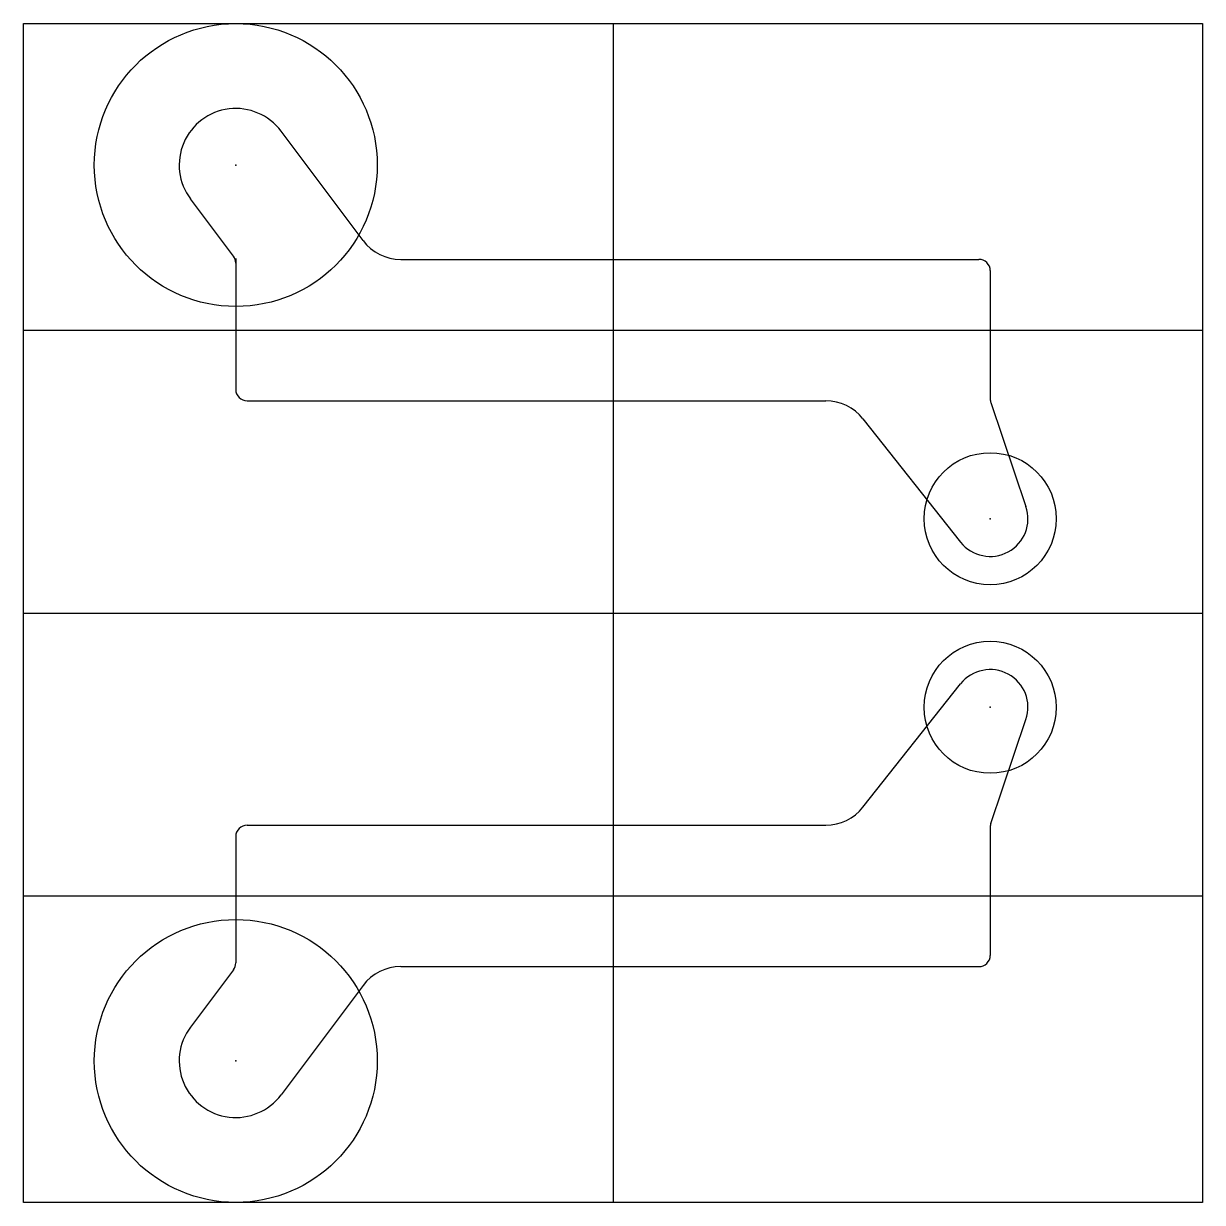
# Model space of a CAD drawing. Extents: x 0 to 6.25, y 0 to 6.25.
import ezdxf

# ---------------------------------------------------------------- set-up
doc = ezdxf.new("R2010")
doc.units = 0
doc.header["$MEASUREMENT"] = 0
doc.linetypes.add('SOLID', pattern=[0])
doc.layers.add('ROCKERS', color=1, linetype='SOLID')
doc.layers.add('TOP_OF_HEAD', color=1, linetype='SOLID')

msp = doc.modelspace()

# ---------------------------------------------------------------- linework, layer by layer
at = {"layer": 'ROCKERS', "color": 6, "linetype": 'SOLID'}
for p, q in [((3.125, 6.25), (3.125, 0)), ((1.799986, 5.100003), (1.365002, 5.679997)), ((1.113, 5.016), (0.885, 5.32)), ((1.125, 5.004639), (1.125, 4.961676)), ((1.999988, 5), (5.065, 5)), ((1.125, 4.98), (1.125, 4.789823)), ((5.125, 4.94), (5.125, 4.259859)), ((1.125, 4.789823), (1.125, 4.31)), ((0, 4.625), (6.25, 4.625)), ((1.185, 4.25), (4.254073, 4.25)), ((5.128155, 4.240659), (5.314484, 3.689)), ((4.450069, 4.155195), (4.968203, 3.500844)), ((0, 3.125), (6.25, 3.125)), ((4.450069, 2.094805), (4.968203, 2.749156)), ((5.128155, 2.009341), (5.314484, 2.561)), ((1.185, 2), (4.254073, 2)), ((1.125, 1.94), (1.125, 1.27)), ((5.125, 1.990141), (5.125, 1.31)), ((0, 1.625), (6.25, 1.625)), ((2, 1.25), (5.065, 1.25)), ((1.113, 1.234), (0.885, 0.93)), ((1.8, 1.15), (1.365, 0.57))]:
    msp.add_line(p, q, dxfattribs=at)
for centre, radius, start, end in [((1.125, 5.5), 0.3, 36.869121, 216.869892), ((1.999988, 5.25), 0.25, 216.869124, 270), ((1.065, 4.98), 0.06, 0, 36.869898), ((5.065, 4.94), 0.06, 0, 90), ((1.185, 4.31), 0.06, 180, 270), ((4.254073, 4), 0.25, 38.373183, 90), ((5.185, 4.259859), 0.06, 180, 198.662925), ((5.125, 3.625), 0.2, 218.37318, 378.662925), ((5.125, 2.625), 0.2, 341.337075, 501.626817), ((4.254073, 2.25), 0.25, 270, 321.626817), ((1.185, 1.94), 0.06, 90, 180), ((5.185, 1.990141), 0.06, 161.337075, 180), ((1.065, 1.27), 0.06, 323.130102, 360), ((2, 1), 0.25, 90, 143.130102), ((5.065, 1.31), 0.06, 270, 360.000012), ((1.125, 0.75), 0.3, 143.130102, 323.130102)]:
    msp.add_arc(centre, radius, start, end, dxfattribs=at)
at = {"layer": 'ROCKERS', "color": 7, "linetype": 'SOLID'}
for p in [(1.125, 5.5), (3.125, 4.625), (5.125, 3.625), (3.125, 3.125), (5.125, 2.625), (3.125, 1.625), (1.125, 0.75)]:
    msp.add_point(p, dxfattribs=at)
at = {"layer": 'TOP_OF_HEAD', "color": 3, "linetype": 'SOLID'}
for p, q in [((0, 6.25), (6.25, 6.25)), ((0, 0), (0, 6.25)), ((6.25, 6.25), (6.25, 0)), ((6.25, 0), (0, 0))]:
    msp.add_line(p, q, dxfattribs=at)
at = {"layer": 'TOP_OF_HEAD', "color": 7, "linetype": 'SOLID'}
for centre, radius in [((1.125, 5.5), 0.75), ((5.125, 3.625), 0.35), ((5.125, 2.625), 0.35), ((1.125, 0.75), 0.75)]:
    msp.add_circle(centre, radius, dxfattribs=at)
for p in [(1.125, 5.5), (1.125, 5.5), (1.125, 5.5), (3.125, 4.625), (5.125, 3.625), (3.125, 3.125), (5.125, 2.625), (3.125, 1.625), (1.125, 0.75)]:
    msp.add_point(p, dxfattribs=at)

doc.saveas('drawing.dxf')
